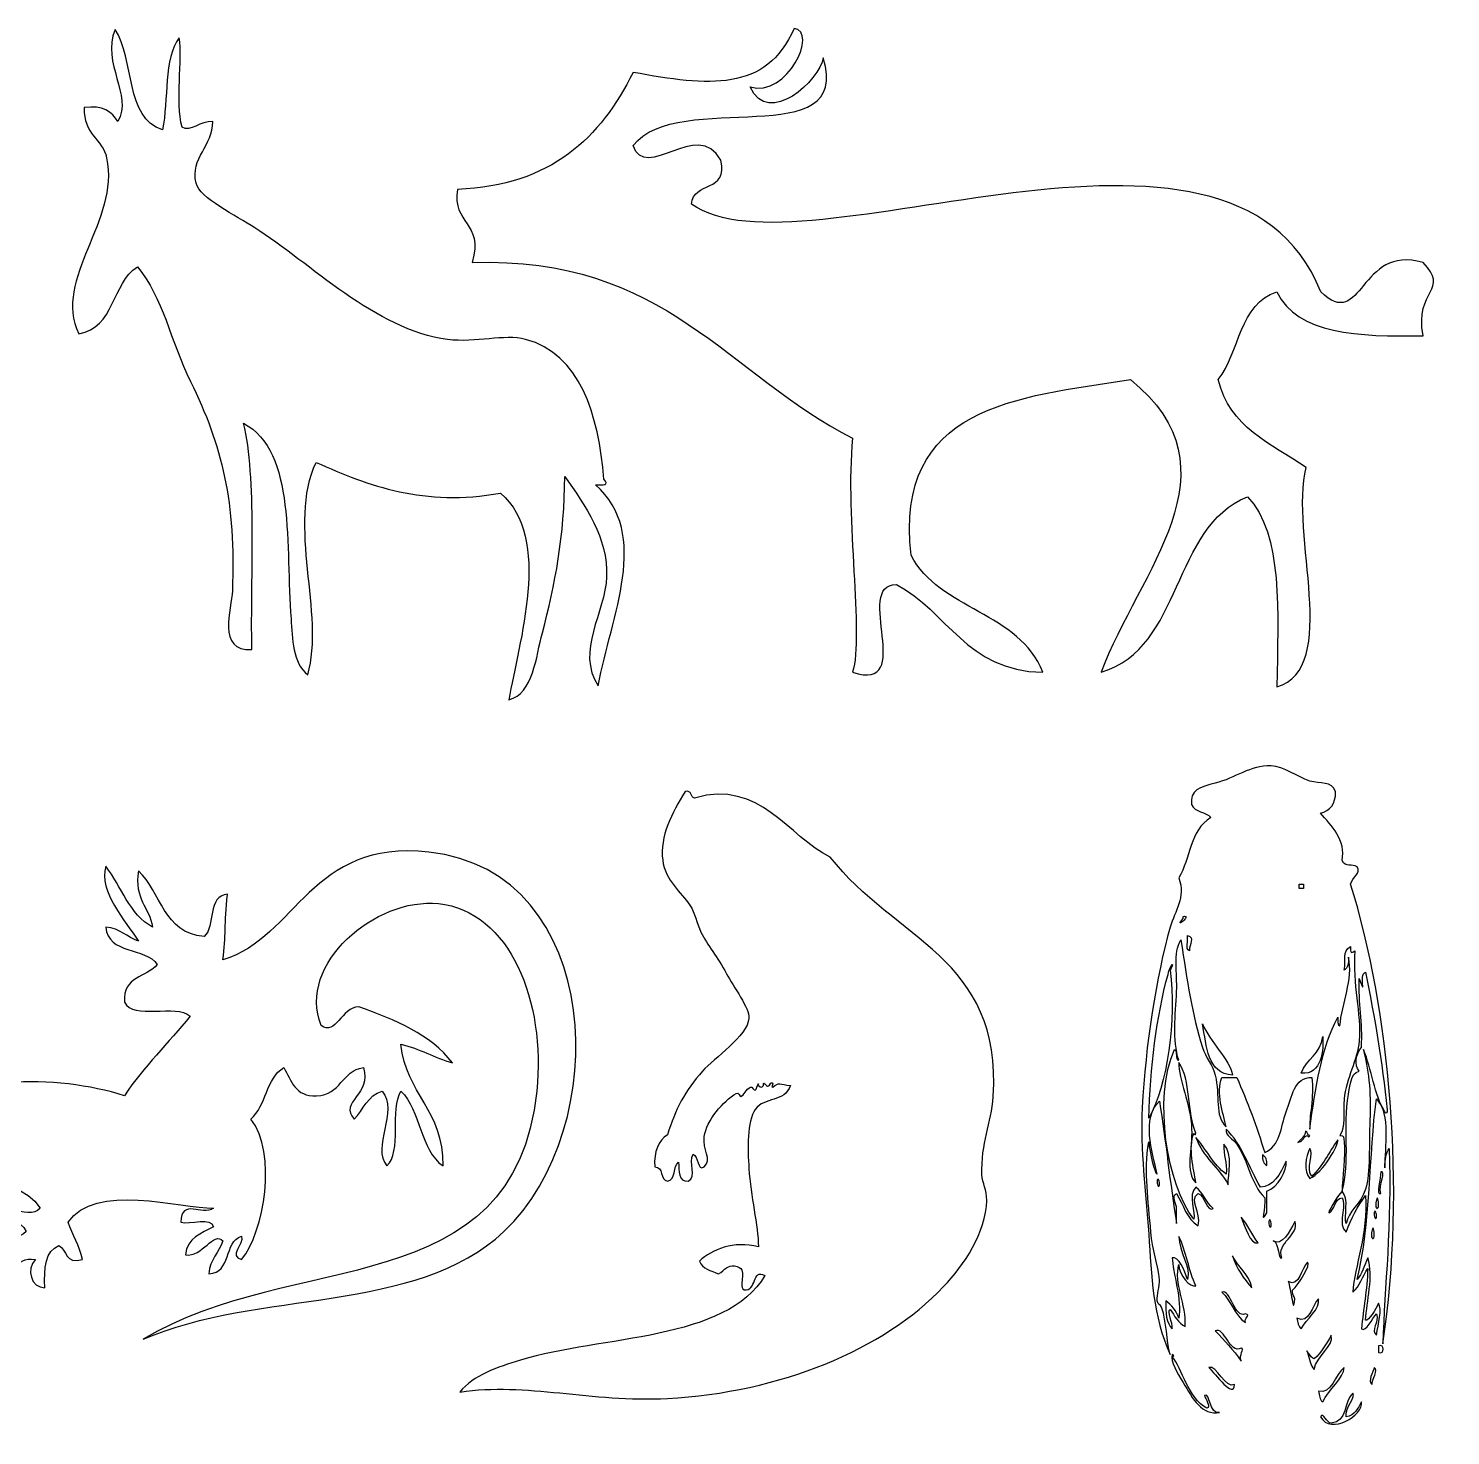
# Model space of a CAD drawing. Header units: centimetres. Extents: x -64 to 65, y -66 to 66.
# Drawn here: x 52.77 to 63.63, y -55.18 to -44.44 of the extents above; entities that cross this region are included whole.
import ezdxf

# ---------------------------------------------------------------- set-up
doc = ezdxf.new("R2010")
doc.units = ezdxf.units.CM
doc.header["$MEASUREMENT"] = 0
doc.layers.add('Layer 1', color=7, linetype='Continuous')

msp = doc.modelspace()

# ---------------------------------------------------------------- linework, layer by layer
at = {"layer": 'Layer 1'}
for points, knots in [([(53.43358, -44.4486), (53.58302, -44.67598), (53.51042, -45.12532), (53.79614, -45.21642), (53.79614, -45.21642), (53.84305, -44.98605), (53.80302, -44.66879), (53.92415, -44.51263), (53.92415, -44.51263), (53.95077, -44.67588), (53.89288, -44.9996), (53.94545, -45.19512), (53.94545, -45.19512), (54.00781, -45.23663), (54.08404, -45.14453), (54.18006, -45.15239), (54.18006, -45.15239), (54.18466, -45.33466), (54.00514, -45.42946), (54.05205, -45.62166), (54.05205, -45.62166), (54.07996, -45.73577), (54.36034, -45.87394), (54.49994, -45.96287), (54.49994, -45.96287), (54.92158, -46.23134), (55.42323, -46.74408), (55.97158, -46.81594), (55.97158, -46.81594), (56.19415, -46.84515), (56.40028, -46.77197), (56.56874, -46.81594), (56.56874, -46.81594), (56.98236, -46.92392), (57.12669, -47.38696), (57.16585, -47.88234), (57.16585, -47.88234), (57.21183, -47.92899), (57.16043, -47.92809), (57.10187, -47.92496), (57.10187, -47.92496), (57.53042, -48.30855), (57.21985, -48.92236), (57.12322, -49.46055), (57.12322, -49.46055), (56.94706, -49.19684), (57.17852, -48.89654), (57.1872, -48.62878), (57.1872, -48.62878), (57.19712, -48.32401), (57.02602, -48.08855), (56.86727, -47.86096), (56.86727, -47.86096), (56.86571, -48.31186), (56.79403, -48.69178), (56.69669, -49.05532), (56.69669, -49.05532), (56.64764, -49.23836), (56.62761, -49.51906), (56.44073, -49.56713), (56.44073, -49.56713), (56.51293, -49.13409), (56.77736, -48.32938), (56.37675, -47.989), (56.37675, -47.989), (55.79287, -48.0937), (55.37133, -47.93444), (54.96914, -47.75437), (54.96914, -47.75437), (54.74713, -48.22827), (55.03875, -48.91653), (54.90516, -49.37529), (54.90516, -49.37529), (54.78761, -49.28816), (54.7893, -49.09959), (54.77721, -48.9487), (54.77721, -48.9487), (54.73366, -48.40509), (54.81896, -47.66637), (54.41465, -47.45581), (54.41465, -47.45581), (54.518, -47.86427), (54.46704, -48.61191), (54.47863, -49.18333), (54.47863, -49.18333), (54.20656, -49.20119), (54.3238, -48.86845), (54.32933, -48.73542), (54.32933, -48.73542), (54.35714, -48.06356), (54.25125, -47.6257), (54.0094, -47.13591), (54.0094, -47.13591), (53.85774, -46.8287), (53.79887, -46.4916), (53.60422, -46.26146), (53.60422, -46.26146), (53.40856, -46.38573), (53.43147, -46.7285), (53.15633, -46.77327), (53.15633, -46.77327), (52.9553, -46.34607), (53.47031, -45.91462), (53.36961, -45.42969), (53.36961, -45.42969), (53.33963, -45.2852), (53.18874, -45.2511), (53.19898, -45.04578), (53.19898, -45.04578), (53.33924, -45.02639), (53.40951, -45.07703), (53.45494, -45.15238), (53.45494, -45.15238), (53.57114, -44.94752), (53.32791, -44.7136), (53.43358, -44.4486)], [0, 0, 0, 0, 0.03333333, 0.03333333, 0.03333333, 0.03333333, 0.06666667, 0.06666667, 0.06666667, 0.06666667, 0.1, 0.1, 0.1, 0.1, 0.13333333, 0.13333333, 0.13333333, 0.13333333, 0.16666667, 0.16666667, 0.16666667, 0.16666667, 0.2, 0.2, 0.2, 0.2, 0.23333333, 0.23333333, 0.23333333, 0.23333333, 0.26666667, 0.26666667, 0.26666667, 0.26666667, 0.3, 0.3, 0.3, 0.3, 0.33333333, 0.33333333, 0.33333333, 0.33333333, 0.36666667, 0.36666667, 0.36666667, 0.36666667, 0.4, 0.4, 0.4, 0.4, 0.43333333, 0.43333333, 0.43333333, 0.43333333, 0.46666667, 0.46666667, 0.46666667, 0.46666667, 0.5, 0.5, 0.5, 0.5, 0.53333333, 0.53333333, 0.53333333, 0.53333333, 0.56666667, 0.56666667, 0.56666667, 0.56666667, 0.6, 0.6, 0.6, 0.6, 0.63333333, 0.63333333, 0.63333333, 0.63333333, 0.66666667, 0.66666667, 0.66666667, 0.66666667, 0.7, 0.7, 0.7, 0.7, 0.73333333, 0.73333333, 0.73333333, 0.73333333, 0.76666667, 0.76666667, 0.76666667, 0.76666667, 0.8, 0.8, 0.8, 0.8, 0.83333333, 0.83333333, 0.83333333, 0.83333333, 0.86666667, 0.86666667, 0.86666667, 0.86666667, 0.9, 0.9, 0.9, 0.9, 0.93333333, 0.93333333, 0.93333333, 0.93333333, 1, 1, 1, 1]), ([(58.61807, -44.44143), (58.80696, -44.46156), (58.56613, -44.97237), (58.28295, -44.88826), (58.28295, -44.88826), (58.42614, -45.20023), (58.81482, -44.83722), (58.84151, -44.66487), (58.84151, -44.66487), (59.07225, -45.40668), (57.73367, -44.89299), (57.38924, -45.33517), (57.38924, -45.33517), (57.48364, -45.62499), (57.87925, -45.12022), (58.05954, -45.44688), (58.05954, -45.44688), (58.12103, -45.69453), (57.84621, -45.60595), (57.8361, -45.782), (57.8361, -45.782), (58.65853, -46.38689), (61.96013, -44.72856), (62.63974, -46.4523), (62.63974, -46.4523), (62.96412, -46.76342), (62.92949, -46.08564), (63.42177, -46.22889), (63.42177, -46.22889), (63.63143, -46.44196), (63.35547, -46.43103), (63.42177, -46.78745), (63.42177, -46.78745), (62.9293, -46.79581), (62.46152, -46.77949), (62.30462, -46.4523), (62.30462, -46.4523), (62.02199, -46.54205), (62.01972, -46.91217), (61.85777, -47.12257), (61.85777, -47.12257), (61.9417, -47.48547), (62.26179, -47.61226), (62.52807, -47.79284), (62.52807, -47.79284), (62.40173, -48.29954), (62.79477, -49.32568), (62.30463, -49.46855), (62.30463, -49.46855), (62.31429, -48.9003), (62.35358, -48.30248), (62.08124, -48.01628), (62.08124, -48.01628), (61.49765, -48.25192), (61.59316, -49.16669), (60.96409, -49.35682), (60.96409, -49.35682), (61.24905, -48.58582), (62.03896, -47.8112), (61.18748, -47.12257), (61.18748, -47.12257), (60.31359, -47.25409), (59.38202, -47.32797), (59.51182, -48.46311), (59.51182, -48.46311), (59.72746, -48.88046), (60.34248, -48.89853), (60.51724, -49.35682), (60.51724, -49.35682), (59.93143, -49.34677), (59.79109, -48.89131), (59.40009, -48.68655), (59.40009, -48.68655), (59.06671, -48.68835), (59.55765, -49.5144), (59.06492, -49.35682), (59.06492, -49.35682), (59.15334, -49.06792), (59.00605, -48.18702), (59.06492, -47.5694), (59.06492, -47.5694), (58.12446, -47.09479), (57.62998, -46.17436), (56.1604, -46.22886), (56.1604, -46.22886), (56.25269, -45.91311), (56.00295, -45.93946), (56.04867, -45.6703), (56.04867, -45.6703), (56.76543, -45.64225), (57.14198, -45.27409), (57.38926, -44.77659), (57.38926, -44.77659), (57.96306, -44.88413), (58.40921, -44.92786), (58.61807, -44.44143)], [0, 0, 0, 0, 0.04, 0.04, 0.04, 0.04, 0.08, 0.08, 0.08, 0.08, 0.12, 0.12, 0.12, 0.12, 0.16, 0.16, 0.16, 0.16, 0.2, 0.2, 0.2, 0.2, 0.24, 0.24, 0.24, 0.24, 0.28, 0.28, 0.28, 0.28, 0.32, 0.32, 0.32, 0.32, 0.36, 0.36, 0.36, 0.36, 0.4, 0.4, 0.4, 0.4, 0.44, 0.44, 0.44, 0.44, 0.48, 0.48, 0.48, 0.48, 0.52, 0.52, 0.52, 0.52, 0.56, 0.56, 0.56, 0.56, 0.6, 0.6, 0.6, 0.6, 0.64, 0.64, 0.64, 0.64, 0.68, 0.68, 0.68, 0.68, 0.72, 0.72, 0.72, 0.72, 0.76, 0.76, 0.76, 0.76, 0.8, 0.8, 0.8, 0.8, 0.84, 0.84, 0.84, 0.84, 0.88, 0.88, 0.88, 0.88, 0.92, 0.92, 0.92, 0.92, 1, 1, 1, 1]), ([(62.90096, -51.48263), (62.87212, -51.50618), (62.8636, -51.49763), (62.86818, -51.44985), (62.86818, -51.44985), (62.79648, -51.49097), (62.83905, -51.55269), (62.81897, -51.63019), (62.81897, -51.63019), (62.84762, -51.61514), (62.85517, -51.57897), (62.85178, -51.53182), (62.85178, -51.53182), (62.88985, -51.70129), (62.80103, -51.88554), (62.78619, -52.05662), (62.78619, -52.05662), (62.76394, -52.05157), (62.77256, -52.01556), (62.76979, -51.99103), (62.76979, -51.99103), (62.64589, -52.22243), (62.59842, -52.5303), (62.55656, -52.84384), (62.55656, -52.84384), (62.54875, -52.76468), (62.5913, -52.5945), (62.57299, -52.45022), (62.57299, -52.45022), (62.44009, -52.44792), (62.41694, -52.60005), (62.37617, -52.71263), (62.37617, -52.71263), (62.33344, -52.83069), (62.33085, -52.97385), (62.21221, -53.02426), (62.21221, -53.02426), (62.15149, -52.82257), (62.07899, -52.6326), (61.99898, -52.45022), (61.99898, -52.45022), (61.96069, -52.45022), (61.92241, -52.45022), (61.88415, -52.45022), (61.88415, -52.45022), (61.83991, -52.56584), (61.89574, -52.72274), (61.91693, -52.82744), (61.91693, -52.82744), (61.82747, -52.74272), (61.87153, -52.58987), (61.83494, -52.43385), (61.83494, -52.43385), (61.81729, -52.35855), (61.76099, -52.29817), (61.73654, -52.22065), (61.73654, -52.22065), (61.65735, -51.96977), (61.62142, -51.71622), (61.57252, -51.4006), (61.57252, -51.4006), (61.5101, -51.50175), (61.54619, -51.65143), (61.53971, -51.79422), (61.53971, -51.79422), (61.53148, -51.97514), (61.50616, -52.16191), (61.55609, -52.31902), (61.55609, -52.31902), (61.52204, -52.31481), (61.55164, -52.24695), (61.52331, -52.23705), (61.52331, -52.23705), (61.35802, -52.61641), (61.46627, -53.26853), (61.67092, -53.53269), (61.67092, -53.53269), (61.68759, -53.48721), (61.62152, -53.34521), (61.68735, -53.28668), (61.68735, -53.28668), (61.7408, -53.33161), (61.76702, -53.40381), (61.81856, -53.45067), (61.81856, -53.45067), (61.77512, -53.48229), (61.754, -53.35182), (61.70373, -53.33587), (61.70373, -53.33587), (61.63216, -53.38958), (61.72961, -53.47435), (61.70373, -53.58188), (61.70373, -53.58188), (61.61629, -53.53267), (61.59078, -53.42146), (61.53971, -53.33587), (61.53971, -53.33587), (61.49555, -53.35524), (61.53979, -53.42136), (61.53971, -53.45067), (61.53971, -53.45067), (61.53971, -53.48893), (61.53971, -53.52721), (61.53971, -53.56547), (61.53971, -53.56547), (61.4888, -53.26101), (61.45859, -52.93592), (61.4085, -52.63062), (61.4085, -52.63062), (61.27227, -52.76241), (61.34997, -53.01226), (61.39212, -53.18826), (61.39212, -53.18826), (61.36564, -53.17596), (61.33635, -53.02573), (61.32653, -52.94225), (61.32653, -52.94225), (61.28906, -53.17328), (61.32441, -53.38895), (61.34291, -53.63107), (61.34291, -53.63107), (61.35273, -53.75953), (61.3994, -53.88605), (61.4085, -53.99188), (61.4085, -53.99188), (61.41347, -54.04935), (61.38567, -54.10459), (61.39212, -54.15592), (61.39212, -54.15592), (61.39662, -54.19151), (61.41556, -54.17897), (61.42493, -54.20508), (61.42493, -54.20508), (61.46607, -54.31991), (61.45903, -54.45852), (61.49052, -54.56592), (61.49052, -54.56592), (61.35693, -54.27617), (61.34775, -53.96405), (61.32656, -53.6475), (61.32656, -53.6475), (61.30478, -53.32331), (61.26041, -53.00882), (61.27732, -52.67984), (61.27732, -52.67984), (61.30187, -52.20166), (61.38321, -51.68001), (61.49055, -51.30218), (61.49055, -51.30218), (61.52656, -51.17547), (61.61123, -51.08199), (61.55614, -50.92496), (61.55614, -50.92496), (61.64665, -50.78351), (61.63671, -50.56325), (61.80218, -50.46578), (61.80218, -50.46578), (61.76342, -50.42249), (61.67918, -50.42477), (61.65457, -50.36735), (61.65457, -50.36735), (61.63745, -50.25749), (61.71593, -50.23175), (61.83499, -50.20336), (61.83499, -50.20336), (61.98744, -50.1669), (62.10256, -50.0639), (62.26139, -50.0721), (62.26139, -50.0721), (62.35997, -50.07721), (62.45903, -50.15386), (62.55659, -50.18696), (62.55659, -50.18696), (62.63472, -50.21339), (62.72661, -50.18241), (62.75341, -50.26895), (62.75341, -50.26895), (62.75394, -50.3624), (62.71216, -50.4136), (62.63858, -50.43294), (62.63858, -50.43294), (62.71827, -50.52168), (62.83718, -50.64379), (62.8026, -50.79378), (62.8026, -50.79378), (62.83356, -50.85262), (62.87697, -50.81376), (62.91738, -50.84294), (62.91738, -50.84294), (62.95413, -50.88787), (62.8769, -50.92388), (62.86822, -50.9742), (62.86822, -50.9742), (63.16667, -51.92929), (63.29462, -53.29097), (63.11423, -54.48392), (63.11423, -54.48392), (63.12698, -54.04445), (63.18416, -53.57558), (63.16342, -52.99148), (63.16342, -52.99148), (63.13752, -53.02569), (63.12942, -53.07773), (63.13064, -53.13904), (63.13064, -53.13904), (63.12403, -52.98272), (63.17959, -52.73653), (63.06502, -52.61421), (63.06502, -52.61421), (63.00795, -53.0336), (63.0234, -53.57753), (62.91741, -53.99187), (62.91741, -53.99187), (62.95731, -53.94975), (62.97316, -53.8836), (62.99946, -53.82788), (62.99946, -53.82788), (63.04542, -53.97253), (62.99004, -54.15726), (62.98306, -54.30352), (62.98306, -54.30352), (63.00383, -54.31254), (63.06296, -54.22002), (63.08151, -54.17231), (63.08151, -54.17231), (63.11019, -54.22671), (63.07947, -54.32492), (63.06505, -54.41835), (63.06505, -54.41835), (63.0183, -54.38102), (63.08812, -54.3222), (63.06505, -54.25431), (63.06505, -54.25431), (63.03237, -54.28786), (62.98917, -54.39623), (62.9503, -54.36914), (62.9503, -54.36914), (62.96641, -54.21584), (62.99364, -54.07355), (62.99946, -53.90996), (62.99946, -53.90996), (62.9599, -53.9688), (62.93837, -54.04569), (62.88466, -54.09033), (62.88466, -54.09033), (62.89747, -53.88991), (63.00243, -53.63961), (62.98306, -53.35227), (62.98306, -53.35227), (62.9216, -53.43297), (62.87122, -53.52473), (62.83548, -53.63109), (62.83548, -53.63109), (62.76158, -53.57577), (62.84172, -53.43133), (62.80267, -53.36868), (62.80267, -53.36868), (62.74129, -53.37836), (62.75192, -53.46007), (62.70427, -53.48348), (62.70427, -53.48348), (62.68265, -53.49883), (62.76706, -53.35447), (62.80267, -53.31949), (62.80267, -53.31949), (62.8055, -53.21416), (62.8318, -53.04702), (62.81905, -52.94227), (62.81905, -52.94227), (62.81519, -52.91049), (62.82289, -52.89012), (62.78627, -52.89306), (62.78627, -52.89306), (62.83313, -52.82181), (62.80781, -52.73389), (62.81905, -52.61424), (62.81905, -52.61424), (62.83373, -52.4584), (62.9224, -52.31383), (62.93388, -52.17146), (62.93388, -52.17146), (62.95059, -51.96224), (62.88024, -51.73983), (62.90096, -51.48263)], [0, 0, 0, 0, 0.01388889, 0.01388889, 0.01388889, 0.01388889, 0.02777778, 0.02777778, 0.02777778, 0.02777778, 0.04166667, 0.04166667, 0.04166667, 0.04166667, 0.05555556, 0.05555556, 0.05555556, 0.05555556, 0.06944444, 0.06944444, 0.06944444, 0.06944444, 0.08333333, 0.08333333, 0.08333333, 0.08333333, 0.09722222, 0.09722222, 0.09722222, 0.09722222, 0.11111111, 0.11111111, 0.11111111, 0.11111111, 0.125, 0.125, 0.125, 0.125, 0.13888889, 0.13888889, 0.13888889, 0.13888889, 0.15277778, 0.15277778, 0.15277778, 0.15277778, 0.16666667, 0.16666667, 0.16666667, 0.16666667, 0.18055556, 0.18055556, 0.18055556, 0.18055556, 0.19444444, 0.19444444, 0.19444444, 0.19444444, 0.20833333, 0.20833333, 0.20833333, 0.20833333, 0.22222222, 0.22222222, 0.22222222, 0.22222222, 0.23611111, 0.23611111, 0.23611111, 0.23611111, 0.25, 0.25, 0.25, 0.25, 0.26388889, 0.26388889, 0.26388889, 0.26388889, 0.27777778, 0.27777778, 0.27777778, 0.27777778, 0.29166667, 0.29166667, 0.29166667, 0.29166667, 0.30555556, 0.30555556, 0.30555556, 0.30555556, 0.31944444, 0.31944444, 0.31944444, 0.31944444, 0.33333333, 0.33333333, 0.33333333, 0.33333333, 0.34722222, 0.34722222, 0.34722222, 0.34722222, 0.36111111, 0.36111111, 0.36111111, 0.36111111, 0.375, 0.375, 0.375, 0.375, 0.38888889, 0.38888889, 0.38888889, 0.38888889, 0.40277778, 0.40277778, 0.40277778, 0.40277778, 0.41666667, 0.41666667, 0.41666667, 0.41666667, 0.43055556, 0.43055556, 0.43055556, 0.43055556, 0.44444444, 0.44444444, 0.44444444, 0.44444444, 0.45833333, 0.45833333, 0.45833333, 0.45833333, 0.47222222, 0.47222222, 0.47222222, 0.47222222, 0.48611111, 0.48611111, 0.48611111, 0.48611111, 0.5, 0.5, 0.5, 0.5, 0.51388889, 0.51388889, 0.51388889, 0.51388889, 0.52777778, 0.52777778, 0.52777778, 0.52777778, 0.54166667, 0.54166667, 0.54166667, 0.54166667, 0.55555556, 0.55555556, 0.55555556, 0.55555556, 0.56944444, 0.56944444, 0.56944444, 0.56944444, 0.58333333, 0.58333333, 0.58333333, 0.58333333, 0.59722222, 0.59722222, 0.59722222, 0.59722222, 0.61111111, 0.61111111, 0.61111111, 0.61111111, 0.625, 0.625, 0.625, 0.625, 0.63888889, 0.63888889, 0.63888889, 0.63888889, 0.65277778, 0.65277778, 0.65277778, 0.65277778, 0.66666667, 0.66666667, 0.66666667, 0.66666667, 0.68055556, 0.68055556, 0.68055556, 0.68055556, 0.69444444, 0.69444444, 0.69444444, 0.69444444, 0.70833333, 0.70833333, 0.70833333, 0.70833333, 0.72222222, 0.72222222, 0.72222222, 0.72222222, 0.73611111, 0.73611111, 0.73611111, 0.73611111, 0.75, 0.75, 0.75, 0.75, 0.76388889, 0.76388889, 0.76388889, 0.76388889, 0.77777778, 0.77777778, 0.77777778, 0.77777778, 0.79166667, 0.79166667, 0.79166667, 0.79166667, 0.80555556, 0.80555556, 0.80555556, 0.80555556, 0.81944444, 0.81944444, 0.81944444, 0.81944444, 0.83333333, 0.83333333, 0.83333333, 0.83333333, 0.84722222, 0.84722222, 0.84722222, 0.84722222, 0.86111111, 0.86111111, 0.86111111, 0.86111111, 0.875, 0.875, 0.875, 0.875, 0.88888889, 0.88888889, 0.88888889, 0.88888889, 0.90277778, 0.90277778, 0.90277778, 0.90277778, 0.91666667, 0.91666667, 0.91666667, 0.91666667, 0.93055556, 0.93055556, 0.93055556, 0.93055556, 0.94444444, 0.94444444, 0.94444444, 0.94444444, 0.95833333, 0.95833333, 0.95833333, 0.95833333, 0.97222222, 0.97222222, 0.97222222, 0.97222222, 1, 1, 1, 1]), ([(57.93232, -53.13296), (57.8793, -53.16757), (57.8902, -53.04959), (57.84699, -53.03543), (57.84699, -53.03543), (57.80947, -53.10258), (57.88131, -53.20614), (57.8104, -53.24268), (57.8104, -53.24268), (57.73391, -53.24601), (57.74171, -53.16502), (57.73727, -53.09637), (57.73727, -53.09637), (57.69118, -53.12751), (57.71938, -53.23295), (57.65189, -53.24268), (57.65189, -53.24268), (57.59302, -53.23247), (57.6249, -53.13153), (57.55436, -53.13296), (57.55436, -53.13296), (57.54851, -53.01334), (57.58148, -52.93251), (57.65189, -52.88915), (57.65189, -52.88915), (57.71028, -52.69577), (57.78505, -52.55207), (57.9201, -52.40155), (57.9201, -52.40155), (58.00717, -52.30447), (58.26467, -52.13075), (58.27361, -51.99922), (58.27361, -51.99922), (58.27903, -51.91961), (58.15616, -51.75744), (58.10298, -51.65791), (58.10298, -51.65791), (58.03559, -51.53184), (57.95529, -51.4387), (57.9079, -51.34097), (57.9079, -51.34097), (57.87234, -51.26765), (57.86578, -51.19664), (57.82257, -51.13375), (57.82257, -51.13375), (57.75865, -51.04059), (57.63442, -50.946), (57.61535, -50.79241), (57.61535, -50.79241), (57.59225, -50.60667), (57.68666, -50.43295), (57.78598, -50.26822), (57.78598, -50.26822), (57.8416, -50.25327), (57.82453, -50.31095), (57.85911, -50.31698), (57.85911, -50.31698), (58.36018, -50.17043), (58.5737, -50.61461), (58.89532, -50.76804), (58.89532, -50.76804), (59.38088, -51.39661), (60.21001, -51.53382), (60.13876, -52.59658), (60.13876, -52.59658), (60.12498, -52.80232), (60.04454, -52.95004), (60.05343, -53.19388), (60.05343, -53.19388), (60.05581, -53.25926), (60.09161, -53.30916), (60.08997, -53.38893), (60.08997, -53.38893), (60.08492, -53.63417), (59.91603, -53.8837), (59.76085, -54.04724), (59.76085, -54.04724), (59.30196, -54.53069), (58.50895, -54.85565), (57.65188, -54.90057), (57.65188, -54.90057), (57.06789, -54.93118), (56.57452, -54.77603), (56.06716, -54.85181), (56.06716, -54.85181), (56.16921, -54.72455), (56.35235, -54.66173), (56.53039, -54.60797), (56.53039, -54.60797), (57.15026, -54.42078), (58.10389, -54.46388), (58.39549, -53.96188), (58.39549, -53.96188), (58.29643, -53.90677), (58.33575, -54.08666), (58.237, -54.0716), (58.237, -54.0716), (58.18056, -54.03358), (58.28547, -53.90923), (58.16387, -53.88875), (58.16387, -53.88875), (58.11622, -53.88068), (58.08868, -53.91979), (58.04198, -53.94968), (58.04198, -53.94968), (57.98435, -53.92603), (57.91749, -53.91166), (57.89574, -53.85215), (57.89574, -53.85215), (57.99263, -53.76513), (58.15413, -53.69509), (58.34678, -53.74245), (58.34678, -53.74245), (58.34403, -53.57949), (58.28698, -53.35618), (58.2736, -53.14513), (58.2736, -53.14513), (58.26421, -52.99609), (58.25749, -52.78739), (58.32239, -52.69407), (58.32239, -52.69407), (58.39023, -52.59649), (58.54652, -52.64428), (58.5906, -52.51124), (58.5906, -52.51124), (58.50972, -52.506), (58.50353, -52.4811), (58.45651, -52.52341), (58.45651, -52.52341), (58.43878, -52.51799), (58.45775, -52.51272), (58.45651, -52.49904), (58.45651, -52.49904), (58.44058, -52.46523), (58.43264, -52.53613), (58.40772, -52.51124), (58.40772, -52.51124), (58.36565, -52.46914), (58.40462, -52.51262), (58.37118, -52.52341), (58.37118, -52.52341), (58.35356, -52.5291), (58.34065, -52.50182), (58.34679, -52.49904), (58.34679, -52.49904), (58.33946, -52.50237), (58.3289, -52.54553), (58.3224, -52.5478), (58.3224, -52.5478), (58.31036, -52.55201), (58.29853, -52.51668), (58.28581, -52.52341), (58.28581, -52.52341), (58.25258, -52.541), (58.23469, -52.58657), (58.21268, -52.59657), (58.21268, -52.59657), (58.2053, -52.5999), (58.19646, -52.56032), (58.17609, -52.57218), (58.17609, -52.57218), (58.07899, -52.62877), (57.94892, -52.7802), (57.93228, -52.90132), (57.93228, -52.90132), (57.91859, -53.00149), (57.99601, -53.07618), (57.93232, -53.13296)], [0, 0, 0, 0, 0.02325581, 0.02325581, 0.02325581, 0.02325581, 0.04651163, 0.04651163, 0.04651163, 0.04651163, 0.06976744, 0.06976744, 0.06976744, 0.06976744, 0.09302326, 0.09302326, 0.09302326, 0.09302326, 0.11627907, 0.11627907, 0.11627907, 0.11627907, 0.13953488, 0.13953488, 0.13953488, 0.13953488, 0.1627907, 0.1627907, 0.1627907, 0.1627907, 0.18604651, 0.18604651, 0.18604651, 0.18604651, 0.20930233, 0.20930233, 0.20930233, 0.20930233, 0.23255814, 0.23255814, 0.23255814, 0.23255814, 0.25581395, 0.25581395, 0.25581395, 0.25581395, 0.27906977, 0.27906977, 0.27906977, 0.27906977, 0.30232558, 0.30232558, 0.30232558, 0.30232558, 0.3255814, 0.3255814, 0.3255814, 0.3255814, 0.34883721, 0.34883721, 0.34883721, 0.34883721, 0.37209302, 0.37209302, 0.37209302, 0.37209302, 0.39534884, 0.39534884, 0.39534884, 0.39534884, 0.41860465, 0.41860465, 0.41860465, 0.41860465, 0.44186047, 0.44186047, 0.44186047, 0.44186047, 0.46511628, 0.46511628, 0.46511628, 0.46511628, 0.48837209, 0.48837209, 0.48837209, 0.48837209, 0.51162791, 0.51162791, 0.51162791, 0.51162791, 0.53488372, 0.53488372, 0.53488372, 0.53488372, 0.55813953, 0.55813953, 0.55813953, 0.55813953, 0.58139535, 0.58139535, 0.58139535, 0.58139535, 0.60465116, 0.60465116, 0.60465116, 0.60465116, 0.62790698, 0.62790698, 0.62790698, 0.62790698, 0.65116279, 0.65116279, 0.65116279, 0.65116279, 0.6744186, 0.6744186, 0.6744186, 0.6744186, 0.69767442, 0.69767442, 0.69767442, 0.69767442, 0.72093023, 0.72093023, 0.72093023, 0.72093023, 0.74418605, 0.74418605, 0.74418605, 0.74418605, 0.76744186, 0.76744186, 0.76744186, 0.76744186, 0.79069767, 0.79069767, 0.79069767, 0.79069767, 0.81395349, 0.81395349, 0.81395349, 0.81395349, 0.8372093, 0.8372093, 0.8372093, 0.8372093, 0.86046512, 0.86046512, 0.86046512, 0.86046512, 0.88372093, 0.88372093, 0.88372093, 0.88372093, 0.90697674, 0.90697674, 0.90697674, 0.90697674, 0.93023256, 0.93023256, 0.93023256, 0.93023256, 0.95348837, 0.95348837, 0.95348837, 0.95348837, 1, 1, 1, 1]), ([(53.61331, -51.40939), (53.51171, -51.25411), (53.30729, -51.03291), (53.36299, -50.83715), (53.36299, -50.83715), (53.48287, -50.99148), (53.54206, -51.20646), (53.72065, -51.3021), (53.72065, -51.3021), (53.69599, -51.1479), (53.57566, -51.0894), (53.61331, -50.87292), (53.61331, -50.87292), (53.78659, -51.03344), (53.80291, -51.35089), (54.11406, -51.37362), (54.11406, -51.37362), (54.20397, -51.29668), (54.13531, -51.06104), (54.29287, -51.05173), (54.29287, -51.05173), (54.26353, -51.28353), (54.28435, -51.36695), (54.2571, -51.55243), (54.2571, -51.55243), (54.8291, -51.37648), (54.92041, -50.63189), (55.83076, -50.72984), (55.83076, -50.72984), (57.16974, -50.87396), (57.24324, -52.8346), (56.40297, -53.62676), (56.40297, -53.62676), (55.72974, -54.2616), (54.51699, -54.06647), (53.64913, -54.44938), (53.64913, -54.44938), (54.77898, -53.76091), (56.48425, -54.18855), (56.65334, -52.55385), (56.65334, -52.55385), (56.72383, -51.87207), (56.45025, -51.17992), (55.90227, -51.12325), (55.90227, -51.12325), (55.42576, -51.07401), (54.81883, -51.5822), (55.00816, -52.05315), (55.00816, -52.05315), (55.11709, -52.13599), (55.16236, -51.91615), (55.29428, -51.91006), (55.29428, -51.91006), (55.57503, -52.01079), (55.84535, -52.12194), (56.00953, -52.33924), (56.00953, -52.33924), (55.87089, -52.29908), (55.76072, -52.23047), (55.61612, -52.19621), (55.61612, -52.19621), (55.65406, -52.57554), (55.94608, -52.70077), (55.93801, -53.12609), (55.93801, -53.12609), (55.76196, -53.00409), (55.76701, -52.70104), (55.61612, -52.55388), (55.61612, -52.55388), (55.53204, -52.69625), (55.62652, -53.01727), (55.50883, -53.12609), (55.50883, -53.12609), (55.38929, -52.98247), (55.60008, -52.70876), (55.47306, -52.55388), (55.47306, -52.55388), (55.36294, -52.58679), (55.33008, -52.69702), (55.25846, -52.76843), (55.25846, -52.76843), (55.1408, -52.63675), (55.39893, -52.57666), (55.33003, -52.37502), (55.33003, -52.37502), (55.16218, -52.39796), (55.1608, -52.5873), (54.97237, -52.58962), (54.97237, -52.58962), (54.80732, -52.5997), (54.77962, -52.47236), (54.72199, -52.37502), (54.72199, -52.37502), (54.58769, -52.45532), (54.5866, -52.66884), (54.47167, -52.76843), (54.47167, -52.76843), (54.67532, -53.02666), (54.57131, -53.63108), (54.4001, -53.84139), (54.4001, -53.84139), (54.2953, -53.8111), (54.4215, -53.72624), (54.4001, -53.66253), (54.4001, -53.66253), (54.26254, -53.70381), (54.32464, -53.94473), (54.14978, -53.94865), (54.14978, -53.94865), (54.15909, -53.83874), (54.22736, -53.78784), (54.25707, -53.69827), (54.25707, -53.69827), (54.1887, -53.62075), (54.09858, -53.82389), (53.97095, -53.80561), (53.97095, -53.80561), (53.9832, -53.67477), (54.09343, -53.64194), (54.18555, -53.59101), (54.18555, -53.59101), (54.17015, -53.51108), (54.00928, -53.57654), (53.93517, -53.55524), (53.93517, -53.55524), (53.94245, -53.36667), (54.09754, -53.51193), (54.18555, -53.44795), (54.18555, -53.44795), (53.93864, -53.44893), (53.27094, -53.24896), (53.07684, -53.55524), (53.07684, -53.55524), (53.10822, -53.65501), (53.16246, -53.73193), (53.18413, -53.84136), (53.18413, -53.84136), (53.05091, -53.87925), (53.06869, -53.76606), (53.00532, -53.73404), (53.00532, -53.73404), (52.90084, -53.77267), (52.88946, -53.90435), (52.89803, -54.05591), (52.89803, -54.05591), (52.79257, -54.05678), (52.75306, -53.91423), (52.82646, -53.84136), (52.82646, -53.84136), (52.65091, -53.80884), (52.69025, -53.99127), (52.54037, -53.98439), (52.54037, -53.98439), (52.50968, -53.87028), (52.59665, -53.87379), (52.61189, -53.80558), (52.61189, -53.80558), (52.49889, -53.75629), (52.39604, -53.89411), (52.36151, -53.80558), (52.36151, -53.80558), (52.38305, -53.63638), (52.66438, -53.72692), (52.75492, -53.62672), (52.75492, -53.62672), (52.72129, -53.5293), (52.57453, -53.54491), (52.46883, -53.51943), (52.46883, -53.51943), (52.52262, -53.33845), (52.76643, -53.56319), (52.86224, -53.44791), (52.86224, -53.44791), (52.66565, -53.14374), (52.02827, -53.28043), (51.96808, -52.83992), (51.96808, -52.83992), (52.17871, -52.40817), (52.98884, -52.42823), (53.50597, -52.58957), (53.50597, -52.58957), (53.65215, -52.36618), (53.84271, -52.18714), (54.00667, -51.98156), (54.00667, -51.98156), (53.90073, -51.88483), (53.56762, -52.01529), (53.50597, -51.87427), (53.50597, -51.87427), (53.48927, -51.67877), (53.67512, -51.68575), (53.75635, -51.58815), (53.75635, -51.58815), (53.66422, -51.45379), (53.37998, -51.51153), (53.36294, -51.30206), (53.36294, -51.30206), (53.47285, -51.31141), (53.52381, -51.37968), (53.61331, -51.40939)], [0, 0, 0, 0, 0.01960784, 0.01960784, 0.01960784, 0.01960784, 0.03921569, 0.03921569, 0.03921569, 0.03921569, 0.05882353, 0.05882353, 0.05882353, 0.05882353, 0.07843137, 0.07843137, 0.07843137, 0.07843137, 0.09803922, 0.09803922, 0.09803922, 0.09803922, 0.11764706, 0.11764706, 0.11764706, 0.11764706, 0.1372549, 0.1372549, 0.1372549, 0.1372549, 0.15686275, 0.15686275, 0.15686275, 0.15686275, 0.17647059, 0.17647059, 0.17647059, 0.17647059, 0.19607843, 0.19607843, 0.19607843, 0.19607843, 0.21568627, 0.21568627, 0.21568627, 0.21568627, 0.23529412, 0.23529412, 0.23529412, 0.23529412, 0.25490196, 0.25490196, 0.25490196, 0.25490196, 0.2745098, 0.2745098, 0.2745098, 0.2745098, 0.29411765, 0.29411765, 0.29411765, 0.29411765, 0.31372549, 0.31372549, 0.31372549, 0.31372549, 0.33333333, 0.33333333, 0.33333333, 0.33333333, 0.35294118, 0.35294118, 0.35294118, 0.35294118, 0.37254902, 0.37254902, 0.37254902, 0.37254902, 0.39215686, 0.39215686, 0.39215686, 0.39215686, 0.41176471, 0.41176471, 0.41176471, 0.41176471, 0.43137255, 0.43137255, 0.43137255, 0.43137255, 0.45098039, 0.45098039, 0.45098039, 0.45098039, 0.47058824, 0.47058824, 0.47058824, 0.47058824, 0.49019608, 0.49019608, 0.49019608, 0.49019608, 0.50980392, 0.50980392, 0.50980392, 0.50980392, 0.52941176, 0.52941176, 0.52941176, 0.52941176, 0.54901961, 0.54901961, 0.54901961, 0.54901961, 0.56862745, 0.56862745, 0.56862745, 0.56862745, 0.58823529, 0.58823529, 0.58823529, 0.58823529, 0.60784314, 0.60784314, 0.60784314, 0.60784314, 0.62745098, 0.62745098, 0.62745098, 0.62745098, 0.64705882, 0.64705882, 0.64705882, 0.64705882, 0.66666667, 0.66666667, 0.66666667, 0.66666667, 0.68627451, 0.68627451, 0.68627451, 0.68627451, 0.70588235, 0.70588235, 0.70588235, 0.70588235, 0.7254902, 0.7254902, 0.7254902, 0.7254902, 0.74509804, 0.74509804, 0.74509804, 0.74509804, 0.76470588, 0.76470588, 0.76470588, 0.76470588, 0.78431373, 0.78431373, 0.78431373, 0.78431373, 0.80392157, 0.80392157, 0.80392157, 0.80392157, 0.82352941, 0.82352941, 0.82352941, 0.82352941, 0.84313725, 0.84313725, 0.84313725, 0.84313725, 0.8627451, 0.8627451, 0.8627451, 0.8627451, 0.88235294, 0.88235294, 0.88235294, 0.88235294, 0.90196078, 0.90196078, 0.90196078, 0.90196078, 0.92156863, 0.92156863, 0.92156863, 0.92156863, 0.94117647, 0.94117647, 0.94117647, 0.94117647, 0.96078431, 0.96078431, 0.96078431, 0.96078431, 1, 1, 1, 1]), ([(62.47458, -51.00698), (62.48548, -51.00698), (62.49638, -51.00698), (62.50734, -51.00698), (62.50734, -51.00698), (62.50734, -50.99603), (62.50734, -50.9851), (62.50734, -50.9742), (62.50734, -50.9742), (62.49639, -50.9742), (62.48549, -50.9742), (62.47458, -50.9742), (62.47458, -50.9742), (62.47458, -50.9851), (62.47458, -50.99603), (62.47458, -51.00698)], [0, 0, 0, 0, 0.2, 0.2, 0.2, 0.2, 0.4, 0.4, 0.4, 0.4, 0.6, 0.6, 0.6, 0.6, 1, 1, 1, 1]), ([(61.58894, -51.22021), (61.5878, -51.2204), (61.58995, -51.23542), (61.58894, -51.23661), (61.58894, -51.23661), (61.51105, -51.32557), (61.66765, -51.20627), (61.58894, -51.22021)], [0, 0, 0, 0, 0.33333333, 0.33333333, 0.33333333, 0.33333333, 1, 1, 1, 1]), ([(61.6381, -51.48263), (61.63373, -51.43368), (61.68401, -51.38278), (61.62172, -51.36777), (61.62172, -51.36777), (61.63146, -51.40177), (61.6014, -51.47556), (61.6381, -51.48263)], [0, 0, 0, 0, 0.33333333, 0.33333333, 0.33333333, 0.33333333, 1, 1, 1, 1]), ([(61.49052, -51.63018), (61.49192, -51.64092), (61.52865, -51.54318), (61.49052, -51.6138), (61.49052, -51.6138), (61.4807, -51.632), (61.48055, -51.63978), (61.47414, -51.66301), (61.47414, -51.66301), (61.38603, -51.98125), (61.33693, -52.37903), (61.32656, -52.76185), (61.32656, -52.76185), (61.46967, -52.51619), (61.53925, -52.00473), (61.49052, -51.63018)], [0, 0, 0, 0, 0.2, 0.2, 0.2, 0.2, 0.4, 0.4, 0.4, 0.4, 0.6, 0.6, 0.6, 0.6, 1, 1, 1, 1]), ([(63.13059, -52.71265), (63.13149, -52.7299), (63.1516, -52.72559), (63.14699, -52.69627), (63.14699, -52.69627), (63.11103, -52.32763), (63.04933, -51.98478), (62.98297, -51.64661), (62.98297, -51.64661), (62.92524, -51.6636), (62.99511, -51.85833), (62.93378, -51.6958), (62.93378, -51.6958), (62.92603, -51.88397), (62.96291, -52.02748), (62.95021, -52.22065), (62.95021, -52.22065), (62.91134, -52.2688), (62.89068, -52.35662), (62.93378, -52.40104), (62.93378, -52.40104), (62.86591, -52.41975), (62.86269, -52.52137), (62.85176, -52.58141), (62.85176, -52.58141), (62.808, -52.82176), (62.86803, -53.10005), (62.80257, -53.31947), (62.80257, -53.31947), (62.86242, -53.37143), (62.81225, -53.51603), (62.83538, -53.56548), (62.83538, -53.56548), (62.84737, -53.47446), (62.95061, -53.41266), (62.98296, -53.30309), (62.98296, -53.30309), (63.01998, -53.17765), (63.00698, -52.9577), (63.01577, -52.77826), (63.01577, -52.77826), (63.02709, -52.54693), (63.00021, -52.37932), (62.96658, -52.23705), (62.96658, -52.23705), (63.02981, -52.38705), (63.04756, -52.58245), (63.13059, -52.71265)], [0, 0, 0, 0, 0.07692308, 0.07692308, 0.07692308, 0.07692308, 0.15384615, 0.15384615, 0.15384615, 0.15384615, 0.23076923, 0.23076923, 0.23076923, 0.23076923, 0.30769231, 0.30769231, 0.30769231, 0.30769231, 0.38461538, 0.38461538, 0.38461538, 0.38461538, 0.46153846, 0.46153846, 0.46153846, 0.46153846, 0.53846154, 0.53846154, 0.53846154, 0.53846154, 0.61538462, 0.61538462, 0.61538462, 0.61538462, 0.69230769, 0.69230769, 0.69230769, 0.69230769, 0.76923077, 0.76923077, 0.76923077, 0.76923077, 0.84615385, 0.84615385, 0.84615385, 0.84615385, 1, 1, 1, 1]), ([(61.96613, -52.43386), (61.94536, -52.3108), (61.79494, -52.17978), (61.73652, -52.04024), (61.73652, -52.04024), (61.77066, -52.21385), (61.77304, -52.4192), (61.96613, -52.43386)], [0, 0, 0, 0, 0.33333333, 0.33333333, 0.33333333, 0.33333333, 1, 1, 1, 1]), ([(62.65497, -52.13861), (62.64039, -52.27164), (62.52969, -52.30858), (62.49098, -52.41745), (62.49098, -52.41745), (62.64778, -52.43737), (62.66476, -52.23063), (62.65497, -52.13861)], [0, 0, 0, 0, 0.33333333, 0.33333333, 0.33333333, 0.33333333, 1, 1, 1, 1]), ([(61.55608, -52.33543), (61.64924, -52.46645), (61.6186, -52.72122), (61.68734, -52.87664), (61.68734, -52.87664), (61.68422, -52.89527), (61.67086, -52.88577), (61.67091, -52.87664), (61.67091, -52.87664), (61.62754, -52.98597), (61.66967, -53.15099), (61.68734, -53.25391), (61.68734, -53.25391), (61.60341, -53.17882), (61.66041, -52.9874), (61.65451, -52.84386), (61.65451, -52.84386), (61.64657, -52.65076), (61.55357, -52.46735), (61.55608, -52.33543)], [0, 0, 0, 0, 0.16666667, 0.16666667, 0.16666667, 0.16666667, 0.33333333, 0.33333333, 0.33333333, 0.33333333, 0.5, 0.5, 0.5, 0.5, 0.66666667, 0.66666667, 0.66666667, 0.66666667, 1, 1, 1, 1]), ([(61.91692, -52.84385), (62.03683, -52.95905), (62.09292, -53.13799), (62.17933, -53.28668), (62.17933, -53.28668), (62.27593, -53.28986), (62.33268, -53.18579), (62.37613, -53.08986), (62.37613, -53.08986), (62.38214, -53.15635), (62.31567, -53.29158), (62.22855, -53.31949), (62.22855, -53.31949), (62.22855, -53.37415), (62.22855, -53.42882), (62.22855, -53.48348), (62.22855, -53.48348), (62.16881, -53.58759), (62.22527, -53.44699), (62.21217, -53.36868), (62.21217, -53.36868), (62.10472, -53.25959), (62.08964, -53.09473), (61.99894, -52.95866), (61.99894, -52.95866), (61.97161, -52.91773), (61.91229, -52.90039), (61.91692, -52.84385)], [0, 0, 0, 0, 0.125, 0.125, 0.125, 0.125, 0.25, 0.25, 0.25, 0.25, 0.375, 0.375, 0.375, 0.375, 0.5, 0.5, 0.5, 0.5, 0.625, 0.625, 0.625, 0.625, 0.75, 0.75, 0.75, 0.75, 1, 1, 1, 1]), ([(62.54017, -52.89304), (62.50673, -52.89791), (62.50802, -52.93744), (62.47458, -52.94225), (62.47458, -52.94225), (62.42926, -52.9672), (62.53223, -52.90288), (62.52374, -52.86023), (62.52374, -52.86023), (62.54155, -52.86428), (62.53488, -52.89283), (62.55652, -52.89301), (62.55652, -52.89301), (62.55343, -52.91172), (62.54012, -52.90217), (62.54017, -52.89304)], [0, 0, 0, 0, 0.2, 0.2, 0.2, 0.2, 0.4, 0.4, 0.4, 0.4, 0.6, 0.6, 0.6, 0.6, 1, 1, 1, 1]), ([(61.91692, -53.18829), (61.92978, -53.09346), (61.89313, -53.04809), (61.90052, -52.95866), (61.90052, -52.95866), (61.97479, -53.04327), (61.93039, -53.18663), (61.93335, -53.27029), (61.93335, -53.27029), (61.86445, -53.13691), (61.73965, -53.05939), (61.68734, -52.90948), (61.68734, -52.90948), (61.76716, -52.99911), (61.81863, -53.11714), (61.91692, -53.18829)], [0, 0, 0, 0, 0.2, 0.2, 0.2, 0.2, 0.4, 0.4, 0.4, 0.4, 0.6, 0.6, 0.6, 0.6, 1, 1, 1, 1]), ([(62.55655, -53.22112), (62.50488, -53.16759), (62.5257, -53.05271), (62.55655, -52.99149), (62.55655, -52.99149), (62.5924, -53.02403), (62.52149, -53.1541), (62.57298, -53.20469), (62.57298, -53.20469), (62.65476, -53.12796), (62.7048, -53.01943), (62.76978, -52.92587), (62.76978, -52.92587), (62.782, -52.96204), (62.65556, -53.17895), (62.55655, -53.22112)], [0, 0, 0, 0, 0.2, 0.2, 0.2, 0.2, 0.4, 0.4, 0.4, 0.4, 0.6, 0.6, 0.6, 0.6, 1, 1, 1, 1]), ([(62.19576, -53.0407), (62.22008, -53.05459), (62.23103, -53.08198), (62.22854, -53.12267), (62.22854, -53.12267), (62.2042, -53.10875), (62.19328, -53.08145), (62.19576, -53.0407)], [0, 0, 0, 0, 0.33333333, 0.33333333, 0.33333333, 0.33333333, 1, 1, 1, 1]), ([(61.39212, -53.2375), (61.39834, -53.20625), (61.41294, -53.24798), (61.4085, -53.27028), (61.4085, -53.27028), (61.40225, -53.3015), (61.38762, -53.25983), (61.39212, -53.2375)], [0, 0, 0, 0, 0.33333333, 0.33333333, 0.33333333, 0.33333333, 1, 1, 1, 1]), ([(63.09781, -53.17188), (63.14255, -53.15317), (63.08159, -53.27745), (63.09781, -53.33587), (63.09781, -53.33587), (63.05571, -53.35725), (63.10019, -53.21649), (63.09781, -53.17188)], [0, 0, 0, 0, 0.33333333, 0.33333333, 0.33333333, 0.33333333, 1, 1, 1, 1]), ([(63.06497, -53.38506), (63.07563, -53.33884), (63.08407, -53.4229), (63.08143, -53.4343), (63.08143, -53.4343), (63.07378, -53.46726), (63.05058, -53.44753), (63.06497, -53.38506)], [0, 0, 0, 0, 0.33333333, 0.33333333, 0.33333333, 0.33333333, 1, 1, 1, 1]), ([(62.03172, -53.51632), (62.08437, -53.57302), (62.11258, -53.65414), (62.16293, -53.71312), (62.16293, -53.71312), (62.09911, -53.72804), (62.06302, -53.58725), (62.03172, -53.51632)], [0, 0, 0, 0, 0.33333333, 0.33333333, 0.33333333, 0.33333333, 1, 1, 1, 1]), ([(62.24492, -53.5491), (62.25116, -53.51788), (62.2658, -53.55958), (62.26132, -53.58188), (62.26132, -53.58188), (62.25508, -53.6131), (62.24048, -53.57143), (62.24492, -53.5491)], [0, 0, 0, 0, 0.33333333, 0.33333333, 0.33333333, 0.33333333, 1, 1, 1, 1]), ([(63.04857, -53.48348), (63.05481, -53.45226), (63.0695, -53.49396), (63.06497, -53.51631), (63.06497, -53.51631), (63.05873, -53.54754), (63.04412, -53.50587), (63.04857, -53.48348)], [0, 0, 0, 0, 0.33333333, 0.33333333, 0.33333333, 0.33333333, 1, 1, 1, 1]), ([(62.27776, -53.69668), (62.34348, -53.74346), (62.4045, -53.62569), (62.44178, -53.5491), (62.44178, -53.5491), (62.48295, -53.65186), (62.29642, -53.71446), (62.34338, -53.82789), (62.34338, -53.82789), (62.31517, -53.85501), (62.32337, -53.70653), (62.27776, -53.69668)], [0, 0, 0, 0, 0.25, 0.25, 0.25, 0.25, 0.5, 0.5, 0.5, 0.5, 1, 1, 1, 1]), ([(63.03216, -53.61469), (63.04282, -53.56847), (63.05121, -53.65247), (63.04854, -53.6639), (63.04854, -53.6639), (63.04097, -53.69687), (63.01774, -53.67713), (63.03216, -53.61469)], [0, 0, 0, 0, 0.33333333, 0.33333333, 0.33333333, 0.33333333, 1, 1, 1, 1]), ([(61.55608, -53.6639), (61.6141, -53.77534), (61.63117, -53.9278), (61.68734, -54.04114), (61.68734, -54.04114), (61.64207, -54.05302), (61.55764, -53.96343), (61.55608, -53.8771), (61.55608, -53.8771), (61.51801, -54.02474), (61.61535, -54.17857), (61.60532, -54.35274), (61.60532, -54.35274), (61.55206, -54.32395), (61.5233, -54.27072), (61.49049, -54.22153), (61.49049, -54.22153), (61.46453, -54.23804), (61.51084, -54.32038), (61.50687, -54.36914), (61.50687, -54.36914), (61.4607, -54.32784), (61.45342, -54.24767), (61.45771, -54.15594), (61.45771, -54.15594), (61.50192, -54.18825), (61.53616, -54.23053), (61.55608, -54.28715), (61.55608, -54.28715), (61.5828, -54.15959), (61.50901, -53.92964), (61.50689, -53.82791), (61.50689, -53.82791), (61.5533, -53.80947), (61.60362, -53.92755), (61.62172, -53.9919), (61.62172, -53.9919), (61.65072, -53.897), (61.5591, -53.78146), (61.55608, -53.6639)], [0, 0, 0, 0, 0.09090909, 0.09090909, 0.09090909, 0.09090909, 0.18181818, 0.18181818, 0.18181818, 0.18181818, 0.27272727, 0.27272727, 0.27272727, 0.27272727, 0.36363636, 0.36363636, 0.36363636, 0.36363636, 0.45454545, 0.45454545, 0.45454545, 0.45454545, 0.54545455, 0.54545455, 0.54545455, 0.54545455, 0.63636364, 0.63636364, 0.63636364, 0.63636364, 0.72727273, 0.72727273, 0.72727273, 0.72727273, 0.81818182, 0.81818182, 0.81818182, 0.81818182, 1, 1, 1, 1]), ([(62.11372, -54.05752), (62.05395, -53.98611), (61.99709, -53.91173), (61.96614, -53.81151), (61.96614, -53.81151), (62.0078, -53.90108), (62.09228, -53.94775), (62.11372, -54.05752)], [0, 0, 0, 0, 0.33333333, 0.33333333, 0.33333333, 0.33333333, 1, 1, 1, 1]), ([(62.54017, -53.8607), (62.56843, -53.87194), (62.47249, -54.03009), (62.42534, -54.07395), (62.42534, -54.07395), (62.41841, -54.10824), (62.43658, -54.11737), (62.44177, -54.13954), (62.44177, -54.13954), (62.43407, -54.29385), (62.40973, -54.04638), (62.39256, -54.00833), (62.39256, -54.00833), (62.48109, -54.05781), (62.48884, -53.90142), (62.54017, -53.8607)], [0, 0, 0, 0, 0.2, 0.2, 0.2, 0.2, 0.4, 0.4, 0.4, 0.4, 0.6, 0.6, 0.6, 0.6, 1, 1, 1, 1]), ([(61.88414, -54.09031), (61.95304, -54.06031), (61.98145, -54.29854), (62.06456, -54.2543), (62.06456, -54.2543), (62.11367, -54.2651), (62.04884, -54.28936), (62.06456, -54.31992), (62.06456, -54.31992), (61.98066, -54.2671), (61.95729, -54.15383), (61.88414, -54.09031)], [0, 0, 0, 0, 0.25, 0.25, 0.25, 0.25, 0.5, 0.5, 0.5, 0.5, 1, 1, 1, 1]), ([(62.62217, -54.13954), (62.64238, -54.21479), (62.52753, -54.29607), (62.49096, -54.36915), (62.49096, -54.36915), (62.46657, -54.35526), (62.46723, -54.31634), (62.45818, -54.28716), (62.45818, -54.28716), (62.55441, -54.33941), (62.57375, -54.18823), (62.62217, -54.13954)], [0, 0, 0, 0, 0.25, 0.25, 0.25, 0.25, 0.5, 0.5, 0.5, 0.5, 1, 1, 1, 1]), ([(61.83492, -54.38553), (61.90575, -54.3482), (61.94644, -54.56857), (62.03172, -54.51679), (62.03172, -54.51679), (62.06318, -54.51856), (62.01248, -54.57169), (62.03172, -54.61516), (62.03172, -54.61516), (61.97383, -54.53089), (61.90499, -54.45763), (61.83492, -54.38553)], [0, 0, 0, 0, 0.25, 0.25, 0.25, 0.25, 0.5, 0.5, 0.5, 0.5, 1, 1, 1, 1]), ([(62.72056, -54.41836), (62.74112, -54.5048), (62.60528, -54.57618), (62.58935, -54.68077), (62.58935, -54.68077), (62.56062, -54.64934), (62.55458, -54.59526), (62.54016, -54.54956), (62.54016, -54.54956), (62.51304, -54.50193), (62.56646, -54.59401), (62.58935, -54.59872), (62.58935, -54.59872), (62.64368, -54.5492), (62.68455, -54.48615), (62.72056, -54.41836)], [0, 0, 0, 0, 0.2, 0.2, 0.2, 0.2, 0.4, 0.4, 0.4, 0.4, 0.6, 0.6, 0.6, 0.6, 1, 1, 1, 1]), ([(63.08143, -54.5003), (63.12924, -54.4762), (63.12924, -54.57364), (63.08143, -54.54954), (63.08143, -54.54954), (63.08143, -54.53316), (63.08143, -54.51679), (63.08143, -54.5003)], [0, 0, 0, 0, 0.33333333, 0.33333333, 0.33333333, 0.33333333, 1, 1, 1, 1]), ([(61.50689, -54.56595), (61.52554, -54.56907), (61.51604, -54.58238), (61.50689, -54.58235), (61.50689, -54.58235), (61.57801, -54.67204), (61.6318, -54.90017), (61.7693, -54.97597), (61.7693, -54.97597), (61.80796, -54.96208), (61.75565, -54.904), (61.75292, -54.87754), (61.75292, -54.87754), (61.79801, -54.8496), (61.78284, -55.022), (61.86775, -55.00875), (61.86775, -55.00875), (61.73466, -55.03172), (61.66243, -54.90453), (61.58893, -54.77914), (61.58893, -54.77914), (61.54425, -54.70297), (61.49083, -54.62151), (61.50689, -54.56595)], [0, 0, 0, 0, 0.14285714, 0.14285714, 0.14285714, 0.14285714, 0.28571429, 0.28571429, 0.28571429, 0.28571429, 0.42857143, 0.42857143, 0.42857143, 0.42857143, 0.57142857, 0.57142857, 0.57142857, 0.57142857, 0.71428571, 0.71428571, 0.71428571, 0.71428571, 1, 1, 1, 1]), ([(61.78571, -54.66437), (61.84302, -54.64056), (61.91208, -54.83254), (61.98251, -54.79558), (61.98251, -54.79558), (61.97902, -54.90792), (61.83225, -54.71448), (61.78571, -54.66437)], [0, 0, 0, 0, 0.33333333, 0.33333333, 0.33333333, 0.33333333, 1, 1, 1, 1]), ([(62.81896, -54.66437), (62.81888, -54.74107), (62.69715, -54.83754), (62.65497, -54.92678), (62.65497, -54.92678), (62.6306, -54.91292), (62.63124, -54.87397), (62.62219, -54.84476), (62.62219, -54.84476), (62.71964, -54.87805), (62.75139, -54.71456), (62.81896, -54.66437)], [0, 0, 0, 0, 0.25, 0.25, 0.25, 0.25, 0.5, 0.5, 0.5, 0.5, 1, 1, 1, 1]), ([(63.04857, -54.66437), (63.08463, -54.68572), (63.0292, -54.75301), (63.03219, -54.79558), (63.03219, -54.79558), (62.99377, -54.77182), (63.04261, -54.69792), (63.04857, -54.66437)], [0, 0, 0, 0, 0.33333333, 0.33333333, 0.33333333, 0.33333333, 1, 1, 1, 1]), ([(62.88458, -54.86114), (62.90921, -54.89755), (62.825, -54.96496), (62.83539, -55.04156), (62.83539, -55.04156), (62.89968, -55.02931), (62.92358, -54.97671), (62.95022, -54.92676), (62.95022, -54.92676), (62.972, -55.0269), (62.71588, -55.18425), (62.63857, -55.04156), (62.63857, -55.04156), (62.65897, -55.00142), (62.68627, -55.09069), (62.72059, -55.09075), (62.72059, -55.09075), (62.84201, -55.08098), (62.81798, -54.92578), (62.88458, -54.86114)], [0, 0, 0, 0, 0.16666667, 0.16666667, 0.16666667, 0.16666667, 0.33333333, 0.33333333, 0.33333333, 0.33333333, 0.5, 0.5, 0.5, 0.5, 0.66666667, 0.66666667, 0.66666667, 0.66666667, 1, 1, 1, 1])]:
    msp.add_open_spline(points, degree=3, knots=knots, dxfattribs=at)

doc.saveas('drawing.dxf')
